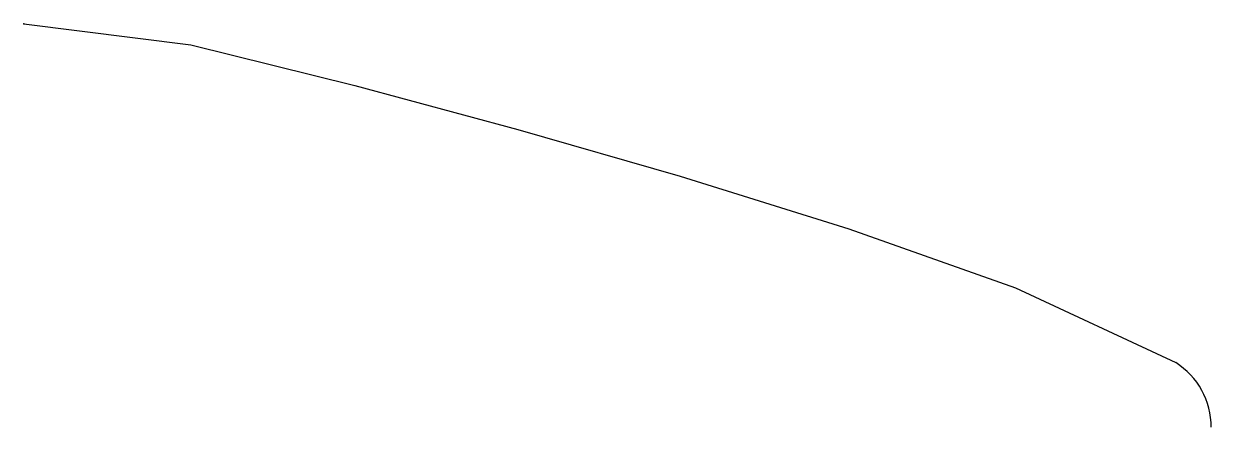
# Model space of a CAD drawing. Extents: x -39.4 to 0, y 0 to 13.4.
import ezdxf

# ---------------------------------------------------------------- set-up
doc = ezdxf.new("R2010")
doc.units = 0
doc.header["$PDSIZE"] = -1
doc.layers.get('0').update_dxf_attribs({"linetype": 'CONTINUOUS'})

msp = doc.modelspace()

# ---------------------------------------------------------------- linework, layer by layer
at = {"color": 7, "linetype": 'CONTINUOUS', "flags": 128}
msp.add_lwpolyline([(-39.362, 13.386), (-33.821, 12.681), (-28.389, 11.334), (-22.986, 9.875), (-17.607, 8.328), (-12.01, 6.58), (-6.484, 4.623), (-1.179, 2.145)], dxfattribs=at)
at = {"color": 7, "linetype": 'CONTINUOUS'}
msp.add_arc((-2.54, 0), 2.54, 0, 57.6041, dxfattribs=at)
msp.add_point((-39.359, 13.386), dxfattribs=at)

doc.saveas('drawing.dxf')
